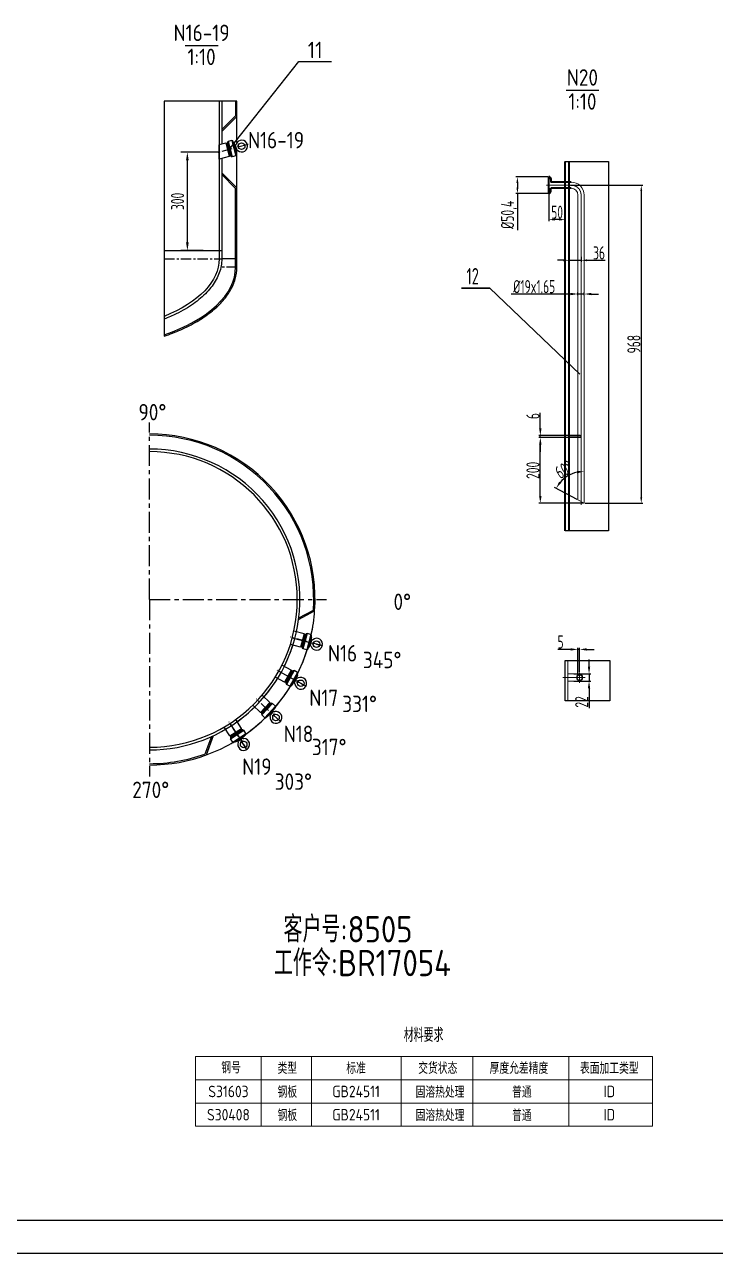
# Model space of a CAD drawing. Header units: millimetres. Extents: x 39049 to 47459, y -4270 to 1670.
# Drawn here: x 43254 to 45357, y -4270 to -529 of the extents above; entities that cross this region are included whole.
import ezdxf
from ezdxf.enums import TextEntityAlignment as Align

# ---------------------------------------------------------------- set-up
doc = ezdxf.new("R2010")
doc.units = ezdxf.units.MM
doc.linetypes.add('CENTER', pattern=[50.8, 31.75, -6.35, 6.35, -6.35])
doc.linetypes.add('CENTERX2', pattern=[4, 2.5, -0.5, 0.5, -0.5])
for name, color, linetype, lineweight in [('A 粗实线', 7, 'Continuous', 40), ('CERT', 1, 'CENTERX2', 18), ('FULL', 7, 'Continuous', 40), ('J 标注尺寸', 3, 'Continuous', 30), ('TXT', 4, 'Continuous', 18)]:
    doc.layers.add(name, color=color, linetype=linetype, lineweight=lineweight)
for name, color, linetype in [('dim', 7, 'Continuous'), ('item', 7, 'Continuous'), ('LAYER2', 1, 'CENTER'), ('LAYER3', 4, 'Continuous'), ('LAYER5', 7, 'Continuous')]:
    doc.layers.add(name, color=color, linetype=linetype)
doc.styles.add('hz', font='gbenor.shx', dxfattribs={"bigfont": 'gbcbig.shx'})
doc.styles.get("Standard").update_dxf_attribs({"font": 'isocp.shx', "width": 0.707, "bigfont": 'hztxt.shx'})
doc.dimstyles.new('ISO-25', dxfattribs={"dimtxt": 2.5, "dimasz": 2.5, "dimexe": 1.25, "dimexo": 0.625, "dimtad": 1, "dimdsep": 46, "dimtxsty": 'Standard', "dimcen": 2.5, "dimadec": 0, "dimazin": 0, "dimtfac": 1, "dimtmove": 0, "dimatfit": 3, "dimfxl": 0, "dimarcsym": 0})
doc.dimstyles.new('ISO-25-6', dxfattribs={"dimtxt": 10, "dimasz": 10, "dimexe": 5, "dimexo": 2.5, "dimgap": 2.5, "dimtad": 1, "dimtxsty": 'Standard', "dimcen": 2.5, "dimclrd": 3, "dimclre": 3, "dimadec": 0, "dimazin": 0, "dimtfac": 1, "dimtmove": 0, "dimatfit": 3, "dimfxl": 0, "dimarcsym": 0})

# ---------------------------------------------------------------- blocks, each defined once
blk = doc.blocks.new('*D70')
at = {"color": 0, "lineweight": -2, "ltscale": 10, "transparency": 16777216}
for p, q in [((43846.6, -917.3), (43729.9, -917.3)), ((43749.9, -1192.3), (43749.9, -942.3)), ((43797.8, -1217.3), (43729.9, -1217.3))]:
    blk.add_line(p, q, dxfattribs=at)
at = {"color": 0, "ltscale": 10, "transparency": 16777216}
for points in [[(43745.7, -942.3), (43754, -942.3), (43749.9, -917.3)], [(43745.7, -1192.3), (43754, -1192.3), (43749.9, -1217.3)]]:
    blk.add_solid(points, dxfattribs=at)
at = {"layer": 'DEFPOINTS', "color": 0, "ltscale": 10, "transparency": 16777216}
for p in [(43749.9, -917.3), (43846.6, -917.3), (43797.8, -1217.3)]:
    blk.add_point(p, dxfattribs=at)
at = {"color": 0, "ltscale": 10, "transparency": 16777216, "insert": (43719.9, -1067.3), "char_height": 40, "attachment_point": 5, "rotation": 90}
blk.add_mtext('300', dxfattribs=at)
blk = doc.blocks.new('*U43', base_point=(21234.6, 660.9))
at = {"layer": 'item', "color": 1, "const_width": 5}
blk.add_lwpolyline([(21232.1, 660.9, 1), (21237.1, 660.9, 1)], format="xyb", close=True, dxfattribs=at)
blk = doc.blocks.new('*D75')
at = {"layer": 'DEFPOINTS', "color": 0, "transparency": 16777216}
for p in [(44850.1, -1037.4), (44900.1, -1037.4), (44850.1, -1122.9)]:
    blk.add_point(p, dxfattribs=at)
at = {"layer": 'J 标注尺寸', "color": 3, "lineweight": -2, "transparency": 16777216}
for p, q in [((44850.1, -1039.9), (44850.1, -1127.9)), ((44900.1, -1039.9), (44900.1, -1127.9)), ((44882.1, -1122.9), (44868.1, -1122.9))]:
    blk.add_line(p, q, dxfattribs=at)
at = {"layer": 'J 标注尺寸', "color": 3, "transparency": 16777216}
for points in [[(44868.1, -1119.9), (44868.1, -1125.9), (44850.1, -1122.9)], [(44882.1, -1119.9), (44882.1, -1125.9), (44900.1, -1122.9)]]:
    blk.add_solid(points, dxfattribs=at)
at = {"layer": 'J 标注尺寸', "color": 0, "transparency": 16777216, "insert": (44875.1, -1100.4), "char_height": 40, "attachment_point": 5}
blk.add_mtext('50', dxfattribs=at)
blk = doc.blocks.new('*D81')
at = {"layer": 'DEFPOINTS', "color": 0, "transparency": 16777216}
for p in [(44850.1, -992.9), (44754.3, -1043.3), (44850.1, -1043.3)]:
    blk.add_point(p, dxfattribs=at)
at = {"layer": 'J 标注尺寸', "color": 3, "lineweight": -2, "transparency": 16777216}
for p, q in [((44847.6, -992.9), (44749.3, -992.9)), ((44847.6, -1043.3), (44749.3, -1043.3)), ((44754.3, -1010.9), (44754.3, -1025.3)), ((44754.3, -1043.3), (44754.3, -1155.3))]:
    blk.add_line(p, q, dxfattribs=at)
at = {"layer": 'J 标注尺寸', "color": 3, "transparency": 16777216}
for points in [[(44751.3, -1010.9), (44757.3, -1010.9), (44754.3, -992.9)], [(44751.3, -1025.3), (44757.3, -1025.3), (44754.3, -1043.3)]]:
    blk.add_solid(points, dxfattribs=at)
at = {"layer": 'J 标注尺寸', "color": 0, "transparency": 16777216, "insert": (44728.8, -1108.3), "char_height": 40, "attachment_point": 5, "rotation": 90}
blk.add_mtext('%%C50,4', dxfattribs=at)
blk = doc.blocks.new('*D76')
at = {"layer": 'DEFPOINTS', "color": 0, "transparency": 16777216}
for p in [(44912.1, -1233.9), (44948.1, -1233.9), (44948.1, -1246.7)]:
    blk.add_point(p, dxfattribs=at)
at = {"layer": 'J 标注尺寸', "color": 3, "lineweight": -2, "transparency": 16777216}
for p, q in [((44894.1, -1246.7), (44876.1, -1246.7)), ((44912.1, -1236.4), (44912.1, -1251.7)), ((44912.1, -1246.7), (44948.1, -1246.7)), ((44948.1, -1236.4), (44948.1, -1251.7)), ((44966.1, -1246.7), (45021.6, -1246.7))]:
    blk.add_line(p, q, dxfattribs=at)
at = {"layer": 'J 标注尺寸', "color": 3, "transparency": 16777216}
for points in [[(44894.1, -1243.7), (44894.1, -1249.7), (44912.1, -1246.7)], [(44966.1, -1243.7), (44966.1, -1249.7), (44948.1, -1246.7)]]:
    blk.add_solid(points, dxfattribs=at)
at = {"layer": 'J 标注尺寸', "color": 0, "transparency": 16777216, "insert": (45002.9, -1224.2), "char_height": 40, "attachment_point": 5}
blk.add_mtext('36', dxfattribs=at)
blk = doc.blocks.new('*D77')
at = {"layer": 'DEFPOINTS', "color": 0, "transparency": 16777216}
for p in [(44913.6, -1018.1), (44957.6, -1986), (45131.3, -1986)]:
    blk.add_point(p, dxfattribs=at)
at = {"layer": 'J 标注尺寸', "color": 3, "lineweight": -2, "transparency": 16777216}
for p, q in [((44916.1, -1018.1), (45136.3, -1018.1)), ((45131.3, -1036.1), (45131.3, -1968)), ((44960.1, -1986), (45136.3, -1986))]:
    blk.add_line(p, q, dxfattribs=at)
at = {"layer": 'J 标注尺寸', "color": 3, "transparency": 16777216}
for points in [[(45128.3, -1036.1), (45134.3, -1036.1), (45131.3, -1018.1)], [(45128.3, -1968), (45134.3, -1968), (45131.3, -1986)]]:
    blk.add_solid(points, dxfattribs=at)
at = {"layer": 'J 标注尺寸', "color": 0, "transparency": 16777216, "insert": (45108.8, -1502), "char_height": 40, "attachment_point": 5, "rotation": 90}
blk.add_mtext('968', dxfattribs=at)
blk = doc.blocks.new('*D78')
at = {"layer": 'DEFPOINTS', "color": 0, "transparency": 16777216}
for p in [(44938.6, -1354.9), (44957.6, -1349.3), (44957.6, -1354.9)]:
    blk.add_point(p, dxfattribs=at)
at = {"layer": 'J 标注尺寸', "color": 3, "lineweight": -2, "transparency": 16777216}
for p, q in [((44938.6, -1352.4), (44938.6, -1344.3)), ((44957.6, -1352.4), (44957.6, -1344.3)), ((44916.6, -1349.3), (44735.8, -1349.3)), ((44957.6, -1349.3), (44938.6, -1349.3)), ((44979.6, -1349.3), (45001.6, -1349.3))]:
    blk.add_line(p, q, dxfattribs=at)
at = {"layer": 'J 标注尺寸', "color": 3, "transparency": 16777216}
for points in [[(44916.6, -1345.7), (44916.6, -1353), (44938.6, -1349.3)], [(44979.6, -1345.7), (44979.6, -1353), (44957.6, -1349.3)]]:
    blk.add_solid(points, dxfattribs=at)
at = {"layer": 'J 标注尺寸', "color": 0, "transparency": 16777216, "insert": (44805.4, -1326.8), "char_height": 40, "attachment_point": 5}
blk.add_mtext('%%C19x1.65', dxfattribs=at)
blk = doc.blocks.new('*D82')
at = {"layer": 'DEFPOINTS', "color": 0, "transparency": 16777216}
for p in [(44923.4, -2505.9), (44923.4, -2527.9), (44972.4, -2527.9)]:
    blk.add_point(p, dxfattribs=at)
at = {"layer": 'J 标注尺寸', "color": 3, "lineweight": -2, "transparency": 16777216}
for p, q in [((44972.4, -2483.9), (44972.4, -2461.9)), ((44925.9, -2505.9), (44977.4, -2505.9)), ((44972.4, -2505.9), (44972.4, -2527.9)), ((44925.9, -2527.9), (44977.4, -2527.9)), ((44972.4, -2549.9), (44972.4, -2610.4))]:
    blk.add_line(p, q, dxfattribs=at)
at = {"layer": 'J 标注尺寸', "color": 3, "transparency": 16777216}
for points in [[(44968.7, -2483.9), (44976, -2483.9), (44972.4, -2505.9)], [(44968.7, -2549.9), (44976, -2549.9), (44972.4, -2527.9)]]:
    blk.add_solid(points, dxfattribs=at)
at = {"layer": 'J 标注尺寸', "color": 0, "transparency": 16777216, "insert": (44949.9, -2591.1), "char_height": 40, "attachment_point": 5, "rotation": 90}
blk.add_mtext('22', dxfattribs=at)
blk = doc.blocks.new('*D83')
at = {"layer": 'DEFPOINTS', "color": 0, "transparency": 16777216}
for p in [(44938.6, -2431.3), (44938.6, -2505.9), (44943.6, -2503.1)]:
    blk.add_point(p, dxfattribs=at)
at = {"layer": 'J 标注尺寸', "color": 3, "lineweight": -2, "transparency": 16777216}
for p, q in [((44916.6, -2431.3), (44877.1, -2431.3)), ((44938.6, -2503.4), (44938.6, -2426.3)), ((44943.6, -2431.3), (44938.6, -2431.3)), ((44943.6, -2500.6), (44943.6, -2426.3)), ((44965.6, -2431.3), (44987.6, -2431.3))]:
    blk.add_line(p, q, dxfattribs=at)
at = {"layer": 'J 标注尺寸', "color": 3, "transparency": 16777216}
for points in [[(44916.6, -2427.7), (44916.6, -2435), (44938.6, -2431.3)], [(44965.6, -2427.7), (44965.6, -2435), (44943.6, -2431.3)]]:
    blk.add_solid(points, dxfattribs=at)
at = {"layer": 'J 标注尺寸', "color": 0, "transparency": 16777216, "insert": (44885.8, -2408.8), "char_height": 40, "attachment_point": 5}
blk.add_mtext('5', dxfattribs=at)
blk = doc.blocks.new('*D84')
at = {"layer": 'DEFPOINTS', "color": 0, "transparency": 16777216}
for p in [(44824.1, -1786.2), (44947.5, -1780.2), (44947.5, -1786.2)]:
    blk.add_point(p, dxfattribs=at)
at = {"layer": 'J 标注尺寸', "color": 3, "lineweight": -2, "transparency": 16777216}
for p, q in [((44824.1, -1758.2), (44824.1, -1711.2)), ((44945, -1780.2), (44819.1, -1780.2)), ((44945, -1786.2), (44819.1, -1786.2)), ((44824.1, -1786.2), (44824.1, -1780.2)), ((44824.1, -1808.2), (44824.1, -1830.2))]:
    blk.add_line(p, q, dxfattribs=at)
at = {"layer": 'J 标注尺寸', "color": 3, "transparency": 16777216}
for points in [[(44820.4, -1758.2), (44827.8, -1758.2), (44824.1, -1780.2)], [(44820.4, -1808.2), (44827.8, -1808.2), (44824.1, -1786.2)]]:
    blk.add_solid(points, dxfattribs=at)
at = {"layer": 'J 标注尺寸', "color": 0, "transparency": 16777216, "insert": (44801.6, -1720.9), "char_height": 40, "attachment_point": 5, "rotation": 90}
blk.add_mtext('6', dxfattribs=at)
blk = doc.blocks.new('*D79')
at = {"layer": 'DEFPOINTS', "color": 0, "transparency": 16777216}
for p in [(44824.1, -1786.2), (44912.1, -1786.2), (44957.6, -1986)]:
    blk.add_point(p, dxfattribs=at)
at = {"layer": 'J 标注尺寸', "color": 3, "lineweight": -2, "transparency": 16777216}
for p, q in [((44909.6, -1786.2), (44819.1, -1786.2)), ((44824.1, -1964), (44824.1, -1808.2)), ((44955.1, -1986), (44819.1, -1986))]:
    blk.add_line(p, q, dxfattribs=at)
at = {"layer": 'J 标注尺寸', "color": 3, "transparency": 16777216}
for points in [[(44820.4, -1808.2), (44827.8, -1808.2), (44824.1, -1786.2)], [(44820.4, -1964), (44827.8, -1964), (44824.1, -1986)]]:
    blk.add_solid(points, dxfattribs=at)
at = {"layer": 'J 标注尺寸', "color": 0, "transparency": 16777216, "insert": (44801.6, -1886.1), "char_height": 40, "attachment_point": 5, "rotation": 90}
blk.add_mtext('200', dxfattribs=at)
blk = doc.blocks.new('*D80')
at = {"layer": 'DEFPOINTS', "color": 0, "transparency": 16777216}
for p in [(44957.6, -1048.1), (44923.4, -1895.5), (44938.6, -1976), (44957.6, -1986), (44957.6, -1986)]:
    blk.add_point(p, dxfattribs=at)
at = {"layer": 'J 标注尺寸', "color": 3, "lineweight": -2, "transparency": 16777216}
blk.add_line((44936.4, -1974.8), (44867.6, -1938.6), dxfattribs=at)
blk.add_arc((44957.6, -1986), 96.7, 103.0583, 139.1832, dxfattribs=at)
at = {"layer": 'J 标注尺寸', "color": 3, "transparency": 16777216}
for points in [[(44935.4, -1888.1), (44936.2, -1895.4), (44957.6, -1889.3)], [(44887.5, -1924.8), (44881.4, -1920.7), (44872, -1940.9)]]:
    blk.add_solid(points, dxfattribs=at)
at = {"layer": 'J 标注尺寸', "color": 0, "transparency": 16777216, "insert": (44896, -1883.9), "char_height": 40, "attachment_point": 5, "rotation": 31.1207}
blk.add_mtext('{60%%D}{}{}', dxfattribs=at)

msp = doc.modelspace()

# ---------------------------------------------------------------- linework, layer by layer
for p, q in [((43743.1555, -592.6125), (43843.1555, -592.6125)), ((44902.239, -728.5135), (45002.239, -728.5135)), ((47359.4533, -4170.2571), (39299.4533, -4170.2571)), ((47459.4533, -4270.2571), (39049.4533, -4270.2571))]:
    msp.add_line(p, q)
at = {"ltscale": 2}
for p, q in [((43900.6078, -761.9328), (43679.3044, -761.9328)), ((43679.3044, -761.9328), (43679.3044, -1477.7565))]:
    msp.add_line(p, q, dxfattribs=at)
at = {"ltscale": 0.25}
for p, q in [((43871.7355, -889.8857), (43870.7695, -890.1446)), ((43882.0882, -928.5228), (43881.1223, -928.7816)), ((44110.0857, -2385.9933), (44109.1198, -2385.7345)), ((44099.7329, -2424.6303), (44098.767, -2424.3715)), ((44070.1394, -2497.8768), (44069.2648, -2497.392)), ((44050.7471, -2532.8616), (44049.8724, -2532.3768)), ((44004.3127, -2596.773), (44003.5813, -2596.091)), ((43977.0327, -2626.0272), (43976.3014, -2625.3452)), ((43916.5161, -2676.8067), (43915.9714, -2675.968)), ((43882.9692, -2698.5923), (43882.4246, -2697.7536))]:
    msp.add_line(p, q, dxfattribs=at)
at = {"lineweight": 15}
for p, q in [((43774.7467, -3670.9586), (43774.7467, -3883.3263)), ((43774.7467, -3670.9586), (45165.5914, -3670.9586)), ((43974.9757, -3670.9619), (43974.9757, -3883.3263)), ((44128.1382, -3670.9619), (44128.1382, -3883.3263)), ((44400.0574, -3670.9619), (44400.0574, -3883.3263)), ((44618.8289, -3670.9619), (44618.8289, -3883.3263)), ((44910.7225, -3670.9619), (44910.7225, -3883.3263)), ((45165.5914, -3670.9586), (45165.5914, -3883.3263)), ((43774.7467, -3741.7479), (45165.5914, -3741.7479)), ((43774.7467, -3812.5371), (45165.5914, -3812.5371)), ((43774.7467, -3883.3263), (45165.5914, -3883.3263))]:
    msp.add_line(p, q, dxfattribs=at)
msp.add_lwpolyline([(44912.1392, -1780.181), (44947.4661, -1780.181), (44947.4661, -1786.1609), (44912.1392, -1786.1609)], close=True)
at = {"layer": 'A 粗实线'}
for p, q in [((44900.1388, -2070.1758), (44900.1388, -945.918)), ((44912.1388, -2070.1758), (44912.1388, -945.918))]:
    msp.add_line(p, q, dxfattribs=at)
at = {"layer": 'CERT', "ltscale": 0.5}
for p, q in [((44918.1388, -1018.0662), (44842.1356, -1018.0662)), ((44948.1388, -1048.0662), (44948.1388, -1990.9516)), ((44943.6388, -2503.0638), (44943.6388, -2533.059)), ((44960.1145, -2516.8857), (44892.1985, -2516.8857))]:
    msp.add_line(p, q, dxfattribs=at)
msp.add_arc((44918.1388, -1048.0662), 30, 0, 90, dxfattribs=at)
at = {"layer": 'dim', "linetype": 'Continuous', "lineweight": 30, "ltscale": 0.05}
msp.add_line((44670.423, -1331.3918), (44584.5322, -1331.3918), dxfattribs=at)
at = {"layer": 'dim', "linetype": 'Continuous', "ltscale": 0.05}
msp.add_line((44944.2663, -1593.4328), (44670.423, -1331.3918), dxfattribs=at)
at = {"layer": 'FULL', "color": 7, "ltscale": 0.05}
for p, q in [((44850.1392, -1043.2662), (44850.1392, -992.8662)), ((44853.1603, -992.8662), (44850.1392, -992.8662)), ((44850.6392, -995.5162), (44850.1392, -995.5162)), ((44850.6392, -998.1162), (44850.1392, -998.1162)), ((44853.1603, -992.8662), (44855.7708, -999.0662)), ((44855.7708, -999.0662), (44855.7708, -1008.5662)), ((44918.1388, -1008.5662), (44855.7708, -1008.5662)), ((44850.6392, -1038.0162), (44850.1392, -1038.0162)), ((44850.6392, -1040.6162), (44850.1392, -1040.6162)), ((44853.1603, -1043.2662), (44850.1392, -1043.2662)), ((44853.1603, -1043.2662), (44855.7708, -1037.0662)), ((44918.1388, -1027.5662), (44855.7708, -1027.5662)), ((44855.7708, -1037.0662), (44855.7708, -1027.5662))]:
    msp.add_line(p, q, dxfattribs=at)
at = {"layer": 'FULL', "lineweight": 15}
for p, q in [((44938.6388, -1048.0662), (44938.6388, -1976.0021)), ((44957.6388, -1048.0662), (44957.6388, -1986.0021)), ((44938.6388, -1976.0021), (44957.6388, -1986.0021)), ((44900.1388, -2464.9493), (44900.1388, -2516.8857)), ((44900.1388, -2464.9493), (44900.1388, -2516.8857)), ((44908.1388, -2464.9493), (44908.1388, -2516.8857)), ((44938.5835, -2505.8857), (44908.1388, -2505.8857)), ((44943.6388, -2507.3857), (44938.5835, -2505.8857)), ((44900.1388, -2516.8857), (44900.1388, -2557.8951)), ((44900.1388, -2516.8857), (44900.1388, -2588.0268)), ((44908.1388, -2516.8857), (44908.1388, -2588.0268)), ((44938.5835, -2527.8857), (44908.1388, -2527.8857)), ((44943.6388, -2526.3857), (44938.5835, -2527.8857))]:
    msp.add_line(p, q, dxfattribs=at)
at = {"layer": 'FULL', "color": 7, "ltscale": 0.05}
for centre in [(44850.6392, -996.8162), (44850.6392, -1039.3162)]:
    msp.add_arc(centre, 1.3, 270, 90, dxfattribs=at)
at = {"layer": 'FULL', "lineweight": 15}
for centre, radius, start, end in [((44918.1388, -1048.0662), 39.5, 0, 90), ((44918.1388, -1048.0662), 20.5, 0, 90), ((44943.6388, -2516.8857), 9.5, 90, 270), ((44943.6388, -2516.8857), 7.9, 90, 270), ((44943.6388, -2516.8857), 9.5, 270, 90), ((44943.6388, -2516.8857), 7.9, 270, 90)]:
    msp.add_arc(centre, radius, start, end, dxfattribs=at)
at = {"layer": 'item', "color": 1, "linetype": 'Continuous', "ltscale": 10}
for p, q in [((43876.9118, -909.2043), (44088.7611, -641.314)), ((44088.7611, -641.314), (44188.7611, -641.314))]:
    msp.add_line(p, q, dxfattribs=at)
at = {"layer": 'LAYER2'}
for p, q in [((43934.5983, -893.7472), (43842.844, -918.3327)), ((43679.3044, -1242.3242), (43854.6078, -1242.3242)), ((43900.6078, -1267.3242), (43852.006, -1267.3242)), ((44162.5958, -2420.7688), (44063.971, -2394.3424)), ((44112.6768, -2544.3227), (44023.3747, -2494.8218)), ((44034.3502, -2652.13), (43959.6761, -2582.4953)), ((43932.2693, -2737.7861), (43876.6595, -2652.1545))]:
    msp.add_line(p, q, dxfattribs=at)
at = {"layer": 'LAYER2', "ltscale": 2}
for p, q in [((43634.5034, -2279.2669), (43634.5034, -1740.1652)), ((43634.5034, -2279.2669), (43634.5034, -2818.3686)), ((43634.5034, -2279.2669), (44173.6051, -2279.2669)), ((44069.1701, -2395.7355), (44155.2357, -2418.7967)), ((44028.0823, -2497.4312), (44106.0124, -2540.6286)), ((43879.591, -2656.6687), (43928.1193, -2731.3956))]:
    msp.add_line(p, q, dxfattribs=at)
at = {"layer": 'LAYER3'}
for p, q in [((43846.6078, -761.9328), (43846.6078, -1242.3242)), ((43854.6078, -761.9328), (43854.6078, -893.4398)), ((43896.6078, -761.9328), (43896.6078, -806.8284)), ((43900.6078, -888.2588), (43900.6078, -761.9328)), ((43866.647, -890.2139), (43846.6078, -895.5834)), ((43867.8717, -890.921), (43866.647, -890.2139)), ((43867.8717, -890.921), (43868.1306, -891.8869)), ((43871.0283, -891.1105), (43868.1306, -891.8869)), ((43871.4766, -888.9198), (43870.7695, -890.1446)), ((43870.7695, -890.1446), (43871.0283, -891.1105)), ((43872.8908, -886.4703), (43873.598, -885.2456)), ((43885.1891, -882.1397), (43873.598, -885.2456)), ((43886.4138, -882.8469), (43885.1891, -882.1397)), ((43889.8986, -888.1248), (43888.8633, -884.2611)), ((43889.8986, -888.1248), (43891.1233, -888.8319)), ((43891.1233, -888.8319), (43899.4055, -919.7415)), ((43895.4407, -895.2852), (43899.9178, -911.994)), ((43903.4054, -897.9642), (43902.3808, -897.6176)), ((43877.5174, -930.7828), (43846.6078, -939.065)), ((43878.2245, -929.558), (43877.5174, -930.7828)), ((43880.8635, -927.8157), (43877.9657, -928.5921)), ((43877.9657, -928.5921), (43878.2245, -929.558)), ((43880.8635, -927.8157), (43881.1223, -928.7816)), ((43882.347, -929.4887), (43881.1223, -928.7816)), ((43884.7965, -930.9029), (43886.0213, -931.61)), ((43897.6124, -928.5042), (43886.0213, -931.61)), ((43896.644, -899.7759), (43894.2291, -900.423)), ((43894.2291, -900.423), (43896.2997, -908.1504)), ((43898.7145, -907.5033), (43896.2997, -908.1504)), ((43898.3195, -927.2794), (43897.6124, -928.5042)), ((43899.4055, -919.7415), (43898.6984, -920.9662)), ((43898.6984, -920.9662), (43899.7337, -924.83)), ((43900.6078, -1242.3242), (43900.6078, -911.8727)), ((43903.4054, -897.9642), (43905.476, -905.6916)), ((43905.4066, -901.5691), (43903.4054, -897.9642)), ((43903.519, -912.7892), (43903.5191, -912.7893)), ((43905.476, -905.6916), (43904.762, -906.5041)), ((43905.4066, -901.5691), (43905.476, -905.6916)), ((43854.6078, -936.9214), (43854.6078, -1242.3242)), ((43896.6078, -1242.3242), (43896.6078, -1027.82)), ((43679.3044, -1217.3242), (43854.6078, -1217.3242)), ((43900.6078, -1242.3242), (43854.6078, -1242.3242)), ((43896.6078, -1267.3242), (43896.6078, -1242.3242)), ((43900.6078, -1267.3242), (43900.6078, -1242.3242)), ((44105.5149, -2383.7333), (44074.1317, -2375.3242)), ((44106.222, -2384.958), (44105.5149, -2383.7333)), ((44106.222, -2384.958), (44105.9632, -2385.9239)), ((44108.861, -2386.7004), (44105.9632, -2385.9239)), ((44109.1198, -2385.7345), (44108.861, -2386.7004)), ((44110.3445, -2385.0273), (44109.1198, -2385.7345)), ((44112.794, -2383.6131), (44114.0188, -2382.906)), ((44125.6099, -2386.0119), (44114.0188, -2382.906)), ((44126.317, -2387.2366), (44125.6099, -2386.0119)), ((44126.6959, -2393.5498), (44127.7312, -2389.6861)), ((44126.6959, -2393.5498), (44127.403, -2394.7745)), ((44094.6445, -2424.3021), (44063.2613, -2415.893)), ((44095.8692, -2423.595), (44094.6445, -2424.3021)), ((44096.1281, -2422.6291), (44095.8692, -2423.595)), ((44099.0258, -2423.4056), (44096.1281, -2422.6291)), ((44099.0258, -2423.4056), (44098.767, -2424.3715)), ((44099.4741, -2425.5962), (44098.767, -2424.3715)), ((44100.8883, -2428.0457), (44101.5954, -2429.2705)), ((44113.1866, -2432.3763), (44101.5954, -2429.2705)), ((44114.4113, -2431.6692), (44113.1866, -2432.3763)), ((44117.8961, -2426.3913), (44116.8608, -2430.255)), ((44119.1208, -2425.6842), (44117.8961, -2426.3913)), ((44127.403, -2394.7745), (44119.1208, -2425.6842)), ((44124.2972, -2406.3656), (44122.2266, -2414.0931)), ((44124.6415, -2414.7401), (44122.2266, -2414.0931)), ((44127.9153, -2402.522), (44123.4382, -2419.2308)), ((44126.712, -2407.0127), (44124.2972, -2406.3656)), ((44126.1594, -2421.7201), (44126.1594, -2421.7202)), ((44131.4029, -2416.5518), (44130.3783, -2416.8985)), ((44133.4735, -2408.8244), (44131.4029, -2416.5518)), ((44133.4041, -2412.947), (44131.4029, -2416.5518)), ((44133.4735, -2408.8244), (44132.7594, -2408.0119)), ((44133.4041, -2412.947), (44133.4735, -2408.8244)), ((44066.2512, -2494.5781), (44037.8345, -2478.8265)), ((44066.641, -2495.9376), (44066.1562, -2496.8122)), ((44068.78, -2498.2666), (44066.1562, -2496.8122)), ((44066.641, -2495.9376), (44066.2512, -2494.5781)), ((44069.2648, -2497.392), (44068.78, -2498.2666)), ((44070.6242, -2497.0022), (44069.2648, -2497.392)), ((44073.3431, -2496.2226), (44074.7025, -2495.8328)), ((44085.198, -2501.6505), (44074.7025, -2495.8328)), ((44084.4282, -2509.2272), (44086.3674, -2505.7288)), ((44085.5878, -2503.0099), (44085.198, -2501.6505)), ((44045.8891, -2531.3122), (44017.4725, -2515.5606)), ((44047.2486, -2530.9224), (44045.8891, -2531.3122)), ((44047.7334, -2530.0477), (44047.2486, -2530.9224)), ((44050.3572, -2531.5022), (44047.7334, -2530.0477)), ((44050.3572, -2531.5022), (44049.8724, -2532.3768)), ((44050.2622, -2533.7362), (44049.8724, -2532.3768)), ((44051.0419, -2536.4551), (44051.4317, -2537.8145)), ((44061.9271, -2543.6322), (44051.4317, -2537.8145)), ((44063.2865, -2543.2424), (44061.9271, -2543.6322)), ((44067.9446, -2538.9643), (44066.0054, -2542.4628)), ((44069.3041, -2538.5745), (44067.9446, -2538.9643)), ((44084.818, -2510.5867), (44069.3041, -2538.5745)), ((44083.4407, -2518.2279), (44075.0544, -2533.3573)), ((44079.0003, -2521.0821), (44075.1218, -2528.0791)), ((44077.3083, -2529.2911), (44075.1218, -2528.0791)), ((44077.0925, -2536.4309), (44077.0925, -2536.431)), ((44081.1868, -2522.2941), (44079.0003, -2521.0821)), ((44083.4307, -2532.6848), (44082.3526, -2532.7732)), ((44087.3091, -2525.6878), (44083.4307, -2532.6848)), ((44086.2445, -2529.6711), (44083.4307, -2532.6848)), ((44084.4282, -2509.2272), (44084.818, -2510.5867)), ((44086.2445, -2529.6711), (44087.3091, -2525.6878)), ((44087.3091, -2525.6878), (44086.8129, -2524.7267)), ((44001.3379, -2592.6317), (43977.576, -2570.4734)), ((43972.694, -2623.3486), (43948.9321, -2601.1902)), ((44015.4804, -2612.6564), (43993.6564, -2636.0597)), ((44001.3873, -2594.045), (44000.7053, -2594.7764)), ((44002.8993, -2596.8224), (44000.7053, -2594.7764)), ((44001.3873, -2594.045), (44001.3379, -2592.6317)), ((44003.5813, -2596.091), (44002.8993, -2596.8224)), ((44004.9947, -2596.0417), (44003.5813, -2596.091)), ((44007.8214, -2595.943), (44009.2347, -2595.8936)), ((44018.011, -2604.0776), (44009.2347, -2595.8936)), ((44015.431, -2611.2431), (44018.159, -2608.3177)), ((44015.431, -2611.2431), (44015.4804, -2612.6564)), ((44018.0603, -2605.491), (44018.011, -2604.0776)), ((43914.6315, -2672.0687), (43896.9361, -2644.8201)), ((43974.1073, -2623.2992), (43972.694, -2623.3486)), ((43974.7893, -2622.5678), (43974.1073, -2623.2992)), ((43976.9834, -2624.6138), (43974.7893, -2622.5678)), ((43976.9834, -2624.6138), (43976.3014, -2625.3452)), ((43976.3507, -2626.7585), (43976.3014, -2625.3452)), ((43976.4494, -2629.5852), (43976.4988, -2630.9986)), ((43985.275, -2639.1826), (43976.4988, -2630.9986)), ((43986.6884, -2639.1332), (43985.275, -2639.1826)), ((43992.2431, -2636.1091), (43989.5151, -2639.0345)), ((43993.6564, -2636.0597), (43992.2431, -2636.1091)), ((44012.2955, -2619.7375), (44000.4981, -2632.3886)), ((44001.7321, -2635.8641), (44001.7321, -2635.8642)), ((44007.2964, -2621.4327), (44001.8404, -2627.2835)), ((44003.6688, -2628.9885), (44001.8404, -2627.2835)), ((44009.1248, -2623.1377), (44007.2964, -2621.4327)), ((44008.7883, -2633.7625), (44007.7209, -2633.5875)), ((44014.2443, -2627.9117), (44008.7883, -2633.7625)), ((44012.2476, -2631.5191), (44008.7883, -2633.7625)), ((44012.2476, -2631.5191), (44014.2443, -2627.9117)), ((44014.2443, -2627.9117), (44013.9953, -2626.859)), ((43879.4074, -2694.9435), (43861.7119, -2667.6949)), ((43913.4988, -2673.9967), (43914.3375, -2673.452)), ((43915.1328, -2676.5127), (43913.4988, -2673.9967)), ((43914.3375, -2673.452), (43914.6315, -2672.0687)), ((43915.1328, -2676.5127), (43915.9714, -2675.968)), ((43917.3547, -2676.2621), (43915.9714, -2675.968)), ((43920.1214, -2676.8501), (43921.5047, -2677.1442)), ((43928.0403, -2687.2082), (43921.5047, -2677.1442)), ((43923.5095, -2694.92), (43923.8036, -2693.5367)), ((43923.8036, -2693.5367), (43927.1582, -2691.3581)), ((43927.7463, -2688.5915), (43928.0403, -2687.2082)), ((43880.7907, -2695.2376), (43879.4074, -2694.9435)), ((43880.7907, -2695.2376), (43881.6294, -2694.6929)), ((43881.5425, -2701.9035), (43881.2485, -2703.2868)), ((43887.7842, -2713.3509), (43881.2485, -2703.2868)), ((43883.2633, -2697.209), (43881.6294, -2694.6929)), ((43882.1306, -2699.1369), (43882.4246, -2697.7536)), ((43882.4246, -2697.7536), (43883.2633, -2697.209)), ((43889.1675, -2713.6449), (43887.7842, -2713.3509)), ((43895.2888, -2712.0544), (43891.9341, -2714.233)), ((43895.2888, -2712.0544), (43896.6721, -2712.3484)), ((43896.6721, -2712.3484), (43923.5095, -2694.92)), ((43904.1986, -2710.4415), (43918.7062, -2701.0203)), ((43906.7361, -2705.8128), (43913.4455, -2701.4557)), ((43908.0977, -2707.9095), (43906.7361, -2705.8128)), ((43911.9102, -2713.7801), (43910.9168, -2713.3521)), ((43911.9102, -2713.7801), (43918.6196, -2709.423)), ((43915.8095, -2712.4403), (43911.9102, -2713.7801)), ((43914.8071, -2703.5523), (43913.4455, -2701.4557)), ((43915.8095, -2712.4403), (43918.6196, -2709.423)), ((43918.6196, -2709.423), (43918.6326, -2708.3414)), ((43921.9145, -2702.839), (43921.9146, -2702.839))]:
    msp.add_line(p, q, dxfattribs=at)
at = {"layer": 'LAYER3', "ltscale": 2}
for p, q in [((43854.6078, -848.8284), (43896.6078, -806.8284)), ((43854.6078, -854.4853), (43900.6078, -808.4853)), ((43854.6078, -848.8284), (43857.4362, -851.6569)), ((43854.6078, -980.1631), (43900.6078, -1026.1631)), ((43854.6078, -985.82), (43857.4362, -982.9915)), ((43854.6078, -985.82), (43896.6078, -1027.82)), ((44088.4407, -2340.1356), (44137.2954, -2314.1421)), ((44089.0664, -2335.2718), (44133.4533, -2311.6554)), ((44089.1145, -2335.2462), (44090.9934, -2338.7774)), ((43822.8392, -2696.7518), (43803.4999, -2749.8412)), ((43827.95, -2694.4084), (43806.6181, -2752.9678)), ((43822.8392, -2696.7518), (43826.5976, -2698.1209))]:
    msp.add_line(p, q, dxfattribs=at)
at = {"layer": 'LAYER3', "ltscale": 0.25}
for p, q in [((43846.6078, -939.065), (43846.6078, -895.5834)), ((43866.647, -890.2139), (43877.5174, -930.7828)), ((43868.1306, -891.8869), (43877.9657, -928.5921)), ((43871.0283, -891.1105), (43880.8635, -927.8157)), ((43871.4766, -888.9198), (43882.347, -929.4887)), ((43872.8908, -886.4703), (43884.7965, -930.9029)), ((43873.598, -885.2456), (43886.0213, -931.61)), ((43885.1891, -882.1397), (43897.6124, -928.5042)), ((43886.4138, -882.8469), (43898.3195, -927.2794)), ((44105.5149, -2383.7333), (44094.6445, -2424.3021)), ((44105.9632, -2385.9239), (44096.1281, -2422.6291)), ((44108.861, -2386.7004), (44099.0258, -2423.4056)), ((44110.3445, -2385.0273), (44099.4741, -2425.5962)), ((44112.794, -2383.6131), (44100.8883, -2428.0457)), ((44114.0188, -2382.906), (44101.5954, -2429.2705)), ((44125.6099, -2386.0119), (44113.1866, -2432.3763)), ((44126.317, -2387.2366), (44114.4113, -2431.6692)), ((44066.2512, -2494.5781), (44045.8891, -2531.3122)), ((44066.1562, -2496.8122), (44047.7334, -2530.0477)), ((44070.6242, -2497.0022), (44050.2622, -2533.7362)), ((44068.78, -2498.2666), (44050.3572, -2531.5022)), ((44073.3431, -2496.2226), (44051.0419, -2536.4551)), ((44074.7025, -2495.8328), (44051.4317, -2537.8145)), ((44085.198, -2501.6505), (44061.9271, -2543.6322)), ((44085.5878, -2503.0099), (44063.2865, -2543.2424)), ((44001.3379, -2592.6317), (43972.694, -2623.3486)), ((44000.7053, -2594.7764), (43974.7893, -2622.5678)), ((44004.9947, -2596.0417), (43976.3507, -2626.7585)), ((44007.8214, -2595.943), (43976.4494, -2629.5852)), ((44009.2347, -2595.8936), (43976.4988, -2630.9986)), ((44002.8993, -2596.8224), (43976.9834, -2624.6138)), ((44018.011, -2604.0776), (43985.275, -2639.1826)), ((44018.0603, -2605.491), (43986.6884, -2639.1332)), ((43879.4074, -2694.9435), (43914.6315, -2672.0687)), ((43881.2485, -2703.2868), (43921.5047, -2677.1442)), ((43881.5425, -2701.9035), (43920.1214, -2676.8501)), ((43881.6294, -2694.6929), (43913.4988, -2673.9967)), ((43882.1306, -2699.1369), (43917.3547, -2676.2621)), ((43883.2633, -2697.209), (43915.1328, -2676.5127)), ((43887.7842, -2713.3509), (43928.0403, -2687.2082)), ((43889.1675, -2713.6449), (43927.7463, -2688.5915))]:
    msp.add_line(p, q, dxfattribs=at)
at = {"layer": 'LAYER3'}
for centre in [(43915.0659, -898.9809), (44143.0634, -2415.5351), (44094.9907, -2534.5192), (44019.5612, -2638.3391), (43921.2559, -2720.827)]:
    msp.add_circle(centre, 10, dxfattribs=at)
for centre, radius, start, end in [((43873.4085, -888.4022), 2, 105, 195), ((43886.9314, -884.7787), 2, 15, 105), ((43894.4054, -891.4215), 4, 285, 339.9031991), ((43915.0659, -898.9809), 18, 230.0968009, 159.9031991), ((43884.2789, -928.9711), 2, 195, 285), ((43897.8018, -925.3476), 2, 285, 15), ((43900.9531, -915.8577), 4, 50.0968009, 105), ((44112.2764, -2385.545), 2, 75, 165), ((44125.7993, -2389.1685), 2, 345, 75), ((44101.406, -2426.1139), 2, 165, 255), ((44114.9289, -2429.7373), 2, 255, 345), ((44122.4029, -2423.0945), 4, 20.0968009, 75), ((44143.0634, -2415.5351), 18, 200.0968009, 129.9031991), ((44128.9506, -2398.6583), 4, 255, 309.9031991), ((44072.3735, -2497.9718), 2, 61, 151), ((44084.6182, -2504.7591), 2, 331, 61), ((44052.0115, -2534.7058), 2, 151, 241), ((44064.2562, -2541.4932), 2, 241, 331), ((44073.1152, -2536.8558), 4, 6.0968009, 61), ((44094.9907, -2534.5192), 18, 186.0968009, 115.9031991), ((44085.38, -2514.7294), 4, 241, 295.9031991), ((44006.4574, -2597.4057), 2, 47, 137), ((44016.6963, -2606.9537), 2, 317, 47), ((43977.8134, -2628.1225), 2, 137, 227), ((43988.0524, -2637.6705), 2, 227, 317), ((43997.7701, -2635.3141), 4, 352.0968009, 47), ((44019.5612, -2638.3391), 18, 172.0968009, 101.9031991), ((44015.0235, -2616.8121), 4, 227, 281.9031991), ((43918.444, -2677.9394), 2, 33, 123), ((43926.069, -2689.6808), 2, 303, 33), ((43883.2199, -2700.8142), 2, 123, 213), ((43890.8448, -2712.5556), 2, 213, 303), ((43921.2559, -2720.827), 18, 158.0968009, 87.9031991), ((43900.844, -2712.6201), 4, 338.0968009, 33), ((43922.0608, -2698.8417), 4, 213, 267.9031991)]:
    msp.add_arc(centre, radius, start, end, dxfattribs=at)
at = {"layer": 'LAYER3', "ltscale": 2}
for radius, start, end in [(504, 356.032143, 90), (500, 356.2859561, 90), (458, 352.3627301, 90), (450, 270, 90), (504, 347.609013, 356.032143), (458, 270, 352.3627301), (504, 270, 350.390987), (458, 333.6280205, 342.3719795), (504, 333.609013, 342.390987), (458, 333.6280205, 334.3719795), (458, 319.6280205, 328.3719795), (504, 319.609013, 328.390987), (458, 305.6280205, 314.3719795), (504, 310, 314.390987), (504, 305.609013, 310), (504, 299.609013, 300.390987), (500, 270, 289.7546363)]:
    msp.add_arc((43634.5034, -2279.2669), radius, start, end, dxfattribs=at)
at = {"layer": 'LAYER3', "extrusion": (0, 0, -1)}
msp.add_ellipse((43396.6078, -1242.3242), major_axis=(-450, 0), ratio=0.5, start_param=3.141592654, end_param=4.033132558, dxfattribs=at)
at = {"layer": 'LAYER3'}
msp.add_ellipse((43396.6078, -1267.3242), major_axis=(500, 0), ratio=0.5, start_param=5.313298863, end_param=6.283185307, dxfattribs=at)
for points, knots in [([(43854.6078, -1242.3242), (43854.6078, -1249.4732), (43853.9705, -1256.622), (43851.4348, -1270.8308), (43849.5368, -1277.8905), (43844.5164, -1291.8448), (43841.3944, -1298.7394), (43830.385, -1318.8658), (43820.8096, -1331.7728), (43797.51, -1356.3867), (43783.7846, -1368.0966), (43752.6256, -1390.0515), (43735.1912, -1400.2965), (43704.4558, -1415.4555), (43692.1464, -1420.9034), (43679.3044, -1425.9997)], [3.1415926536, 3.1415926536, 3.1415926536, 3.1415926536, 3.2305844288, 3.2305844288, 3.3195762039, 3.3195762039, 3.4085679791, 3.4085679791, 3.5836545325, 3.5836545325, 3.7587410859, 3.7587410859, 3.9338276393, 3.9338276393, 4.0415303874, 4.0415303874, 4.0415303874, 4.0415303874]), ([(43679.3044, -1477.7565), (43696.8653, -1471.7777), (43713.6772, -1465.2392), (43747.2942, -1450.3627), (43763.8937, -1441.9058), (43794.5934, -1423.8876), (43808.6935, -1414.3264), (43834.1169, -1394.2702), (43845.4403, -1383.7751), (43865.0773, -1362.0349), (43873.3911, -1350.7892), (43886.816, -1327.7508), (43891.9264, -1315.9572), (43898.797, -1292.0666), (43900.5554, -1279.9703), (43900.6074, -1267.6883), (43900.6078, -1267.5063), (43900.6078, -1267.3242)], [5.3101764602, 5.3101764602, 5.3101764602, 5.3101764602, 5.4368878451, 5.4368878451, 5.5775845929, 5.5775845929, 5.7182813407, 5.7182813407, 5.8589780886, 5.8589780886, 5.9996748364, 5.9996748364, 6.1403715842, 6.1403715842, 6.2810683321, 6.2810683321, 6.2831853072, 6.2831853072, 6.2831853072, 6.2831853072])]:
    msp.add_open_spline(points, degree=3, knots=knots, dxfattribs=at)
at = {"layer": 'LAYER5'}
for points in [[(44900.1392, -945.5303), (45031.2525, -945.5303), (45031.2525, -2070.1758), (44900.1392, -2070.1758)], [(44900.1388, -2464.9493), (45035.8712, -2464.9493), (45035.8712, -2588.0268), (44900.1388, -2588.0268)]]:
    msp.add_lwpolyline(points, close=True, dxfattribs=at)

# ---------------------------------------------------------------- block references
at = {"layer": 'item', "ltscale": 10}
msp.add_blockref('*U43', (43876.9118, -909.2043), dxfattribs=at)

# ---------------------------------------------------------------- texts
at = {"linetype": 'Continuous', "style": 'hz'}
for s, height, p in [('N16-19', 50, (43793.1555, -554.1045)), ('1:10', 50, (43793.1555, -627.3718)), ('N20', 50, (44952.239, -690.0055)), ('1:10', 50, (44952.239, -763.2728)), ('N16-19', 50, (44019.8339, -880.7673)), ('90%%D', 50, (43643.5082, -1709.0336)), ('0%%D', 50, (44403.9776, -2286.3164)), ('N16', 50, (44222.2262, -2442.9783)), ('345%%D', 50, (44342.7871, -2463.3752)), ('N17', 50, (44164.9053, -2578.688)), ('331%%D', 50, (44274.0843, -2597.1339)), ('N18', 50, (44088.1236, -2688.3439)), ('317%%D', 50, (44181.5949, -2728.3895)), ('N19', 50, (43961.4863, -2788.2087)), ('270%%D', 50, (43638.4285, -2858.8898)), ('303%%D', 50, (44072.4573, -2833.7637)), ('客户号:8505', 80, (44238.9404, -3278.9195)), ('工作令:BR17054', 80, (44282.8166, -3382.0675))]:
    msp.add_text(s, height=height, dxfattribs=at).set_placement(p, align=Align.MIDDLE)
at = {"lineweight": 15, "style": 'hz'}
for s, p in [('S31603', (43874.8612, -3777.1425)), ('钢板', (44054.1645, -3777.1425)), ('GB24511', (44263.362, -3777.1425)), ('固溶热处理', (44518.7944, -3777.1425)), ('普通', (44767.8928, -3777.1425)), ('ID', (45034.0008, -3777.1425)), ('S30408', (43874.8612, -3847.9317)), ('钢板', (44054.1645, -3847.9317)), ('GB24511', (44263.362, -3847.9317)), ('固溶热处理', (44518.7944, -3847.9317)), ('普通', (44767.8928, -3847.9317)), ('ID', (45034.0008, -3847.9317))]:
    msp.add_text(s, height=35, dxfattribs=at).set_placement(p, align=Align.MIDDLE)
for s, insert, char_height, width, attachment_point in [('材料要求', (44468.8979, -3605.288), 42, 1796.342154, 5), ('钢号', (43853.07, -3687.2626), 35, 513.916334, 1), ('类型', (44054.1645, -3706.3549), 35, 500.619133, 5), ('标准', (44263.362, -3706.3549), 35, 500.619133, 5), ('交货状态', (44512.0548, -3706.3549), 35, 195.912906, 5), ('厚度允差精度', (44758.9067, -3706.3532), 35, 302.283881, 5), ('表面加工类型', (45034.0008, -3706.3549), 35, 204.995524, 5)]:
    msp.add_mtext(s, dxfattribs=dict(at, insert=insert, char_height=char_height, width=width, attachment_point=attachment_point))
at = {"layer": 'item', "color": 7, "ltscale": 10}
msp.add_text('11', height=50, dxfattribs=at).set_placement((44138.7611, -606.314), align=Align.MIDDLE)
at = {"layer": 'TXT', "linetype": 'Continuous', "insert": (44599.415, -1270.3217), "char_height": 50, "width": 68.86, "attachment_point": 1}
msp.add_mtext('12', dxfattribs=at)

# ---------------------------------------------------------------- dimensions: what is measured, and where the dimension line sits
at = {"ltscale": 10}
dim = msp.add_linear_dim(base=(43749.8733, -917.3242), p1=(43797.754, -1217.3242), p2=(43846.6078, -917.3242), angle=90, dimstyle='ISO-25', override={"dimscale": 10, "dimtxt": 4, "dimexe": 2, "dimexo": 0, "dimgap": 1, "dimdec": 3, "dimadec": 4, "dimtdec": 3, "dimtvp": 0.667184}, dxfattribs=at)
dim.commit()
dim.dimension.update_dxf_attribs({"geometry": '*D70', "text_midpoint": (43719.8733, -1067.3242)})
at = {"layer": 'J 标注尺寸'}
for base, p1, p2, angle, override, picture, middle in [((44754.2805, -1043.2662), (44850.1392, -992.8662), (44850.1392, -1043.2662), 90, {"dimtxt": 40, "dimasz": 18, "dimpost": '%%C<>'}, '*D81', (44728.7805, -1108.3072)), ((44850.1392, -1122.9358), (44900.1392, -1037.4363), (44850.1392, -1037.4363), 180, {"dimtxt": 40, "dimasz": 18}, '*D75', (44875.1392, -1100.4358)), ((45131.3425, -1986.0021), (44913.6392, -1018.0662), (44957.6388, -1986.0021), 90, {"dimtxt": 40, "dimasz": 18, "dimdec": 0}, '*D77', (45108.8425, -1502.0342)), ((44824.1163, -1786.1609), (44957.6388, -1986.0021), (44912.1392, -1786.1609), 90, {"dimtxt": 40, "dimasz": 22, "dimdec": 0}, '*D79', (44801.6124, -1886.0815)), ((44938.5835, -2431.348), (44943.6388, -2503.0638), (44938.5835, -2505.8857), 180, {"dimtxt": 40, "dimasz": 22, "dimdec": 0}, '*D83', (44885.8418, -2408.848)), ((44972.3634, -2527.8857), (44923.3612, -2505.8857), (44923.3612, -2527.8857), 90, {"dimtxt": 40, "dimasz": 22, "dimdec": 0}, '*D82', (44949.8595, -2591.148))]:
    dim = msp.add_linear_dim(base=base, p1=p1, p2=p2, angle=angle, dimstyle='ISO-25-6', override=override, dxfattribs=at)
    dim.commit()
    dim.dimension.update_dxf_attribs({"geometry": picture, "text_midpoint": middle})
dim = msp.add_angular_dim_2l(base=(44923.3697, -1895.5367), line1=((44957.6388, -1048.0662), (44957.6388, -1986.0021)), line2=((44938.6388, -1976.0021), (44957.6388, -1986.0021)), text='{60%%D}{}{}', dimstyle='ISO-25-6', override={"dimtxt": 40, "dimasz": 22, "dimgap": 2.5, "dimtad": 1, "dimjust": 0, "dimdec": 0, "dimse1": 0, "dimse2": 0, "dimsd1": 0, "dimsd2": 0, "dimadec": 0}, dxfattribs=at)
dim.commit()
dim.dimension.update_dxf_attribs({"geometry": '*D80', "text_midpoint": (44896.0111, -1883.9242)})
dim = msp.add_linear_dim(base=(44948.1388, -1246.6783), p1=(44912.1388, -1233.9283), p2=(44948.1388, -1233.9283), dimstyle='ISO-25-6', override={"dimtxt": 40, "dimasz": 18}, dxfattribs=at)
dim.commit()
dim.dimension.update_dxf_attribs({"geometry": '*D76', "text_midpoint": (45002.8943, -1224.1783)})
dim = msp.add_linear_dim(base=(44957.6388, -1349.3189), p1=(44938.6388, -1354.8583), p2=(44957.6388, -1354.8583), dimstyle='ISO-25-6', override={"dimtxt": 40, "dimasz": 22, "dimpost": '%%C<>x1.65'}, dxfattribs=at)
dim.commit()
dim.dimension.update_dxf_attribs({"geometry": '*D78', "text_midpoint": (44805.3582, -1349.3189), "dimtype": 160})
dim = msp.add_linear_dim(base=(44824.1163, -1786.1609), p1=(44947.4661, -1780.181), p2=(44947.4661, -1786.1609), angle=90, dimstyle='ISO-25-6', override={"dimtxt": 40, "dimasz": 22, "dimdec": 0}, dxfattribs=at)
dim.commit()
dim.dimension.update_dxf_attribs({"geometry": '*D84', "text_midpoint": (44824.1163, -1720.9493), "dimtype": 160})

doc.saveas('drawing.dxf')
